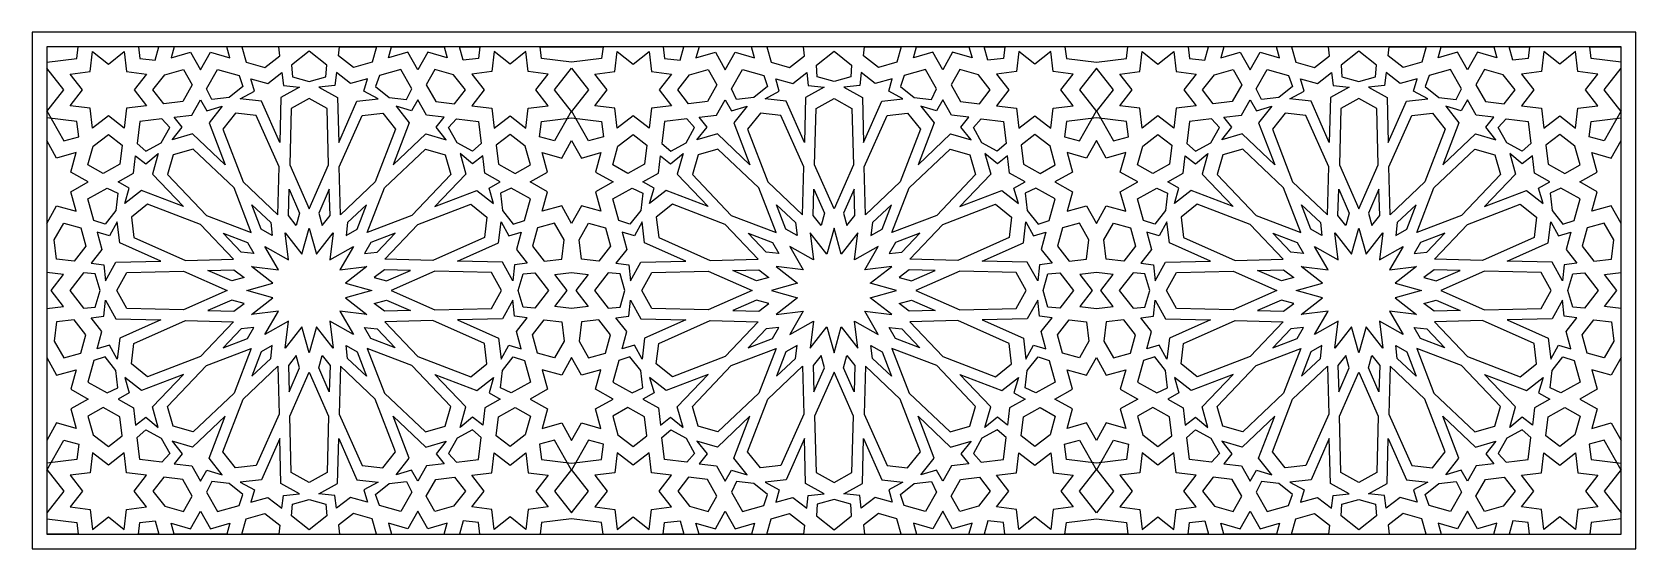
# Model space of a CAD drawing. Header units: millimetres. Extents: x -924 to 4684, y 253 to 2063.
import ezdxf

# ---------------------------------------------------------------- set-up
doc = ezdxf.new("R2010")
doc.units = ezdxf.units.MM
doc.layers.add('Layer 1', color=160, linetype='Continuous')

msp = doc.modelspace()

# ---------------------------------------------------------------- linework, layer by layer
at = {"layer": 'Layer 1'}
for points in [[(-924.4, 2063.2), (-924.4, 253.2), (4683.9, 253.2), (4683.9, 2063.2)], [(-873, 2011.8), (-873, 304.6), (4632.6, 304.6), (4632.6, 2011.8)], [(-721.7, 1796.5), (-791.7, 1805), (-748.2, 1860.5), (-791.7, 1916), (-721.7, 1924.5), (-713.2, 1994.5), (-657.7, 1951), (-602.2, 1994.5), (-593.7, 1924.5), (-523.8, 1916), (-567.2, 1860.5), (-523.8, 1805), (-593.7, 1796.5), (-602.2, 1726.5), (-657.7, 1770), (-713.2, 1726.5)], [(-493.9, 1964.1), (-480.6, 2011.8), (-552.6, 2011.8), (-547.6, 1970.6)], [(-233, 1973.3), (-243.7, 2011.8), (-427.3, 2011.8), (-438.1, 1973.3), (-370.2, 1992.2), (-335.5, 1930.8), (-300.9, 1992.2)], [(-58.2, 1980.4), (-62, 2011.8), (-190.4, 2011.8), (-175.2, 1957.2), (-110.8, 1939.2)], [(44.6, 1995.7), (-16.8, 1947.6), (-14.3, 1906.5), (44.6, 1889.5), (103.4, 1906.5), (105.9, 1947.6)], [(147.3, 1980.4), (151.1, 2011.8), (279.5, 2011.8), (264.3, 1957.2), (199.9, 1939.2)], [(322.1, 1973.3), (332.8, 2011.8), (516.5, 2011.8), (527.2, 1973.3), (459.3, 1992.2), (424.7, 1930.8), (390, 1992.2)], [(583.1, 1964.1), (569.8, 2011.8), (641.8, 2011.8), (636.7, 1970.6)], [(810.9, 1796.5), (880.8, 1805), (837.4, 1860.5), (880.8, 1916), (810.9, 1924.5), (802.4, 1994.5), (746.9, 1951), (691.4, 1994.5), (682.9, 1924.5), (612.9, 1916), (656.3, 1860.5), (612.9, 1805), (682.9, 1796.5), (691.4, 1726.5), (746.9, 1770), (802.4, 1726.5)], [(962.2, 1957.8), (857, 1970.6), (852, 2011.8), (1072.3, 2011.8), (1067.3, 1970.6)], [(1113.5, 1796.5), (1043.5, 1805), (1086.9, 1860.5), (1043.5, 1916), (1113.5, 1924.5), (1122, 1994.5), (1177.5, 1951), (1233, 1994.5), (1241.5, 1924.5), (1311.4, 1916), (1268, 1860.5), (1311.4, 1805), (1241.5, 1796.5), (1233, 1726.5), (1177.5, 1770), (1122, 1726.5)], [(1341.3, 1964.1), (1354.6, 2011.8), (1282.6, 2011.8), (1287.6, 1970.6)], [(1602.2, 1973.3), (1591.5, 2011.8), (1407.9, 2011.8), (1397.1, 1973.3), (1465, 1992.2), (1499.7, 1930.8), (1534.3, 1992.2)], [(1777, 1980.4), (1773.2, 2011.8), (1644.8, 2011.8), (1660, 1957.2), (1724.4, 1939.2)], [(1879.8, 1995.7), (1941.1, 1947.6), (1938.6, 1906.5), (1879.8, 1889.5), (1820.9, 1906.5), (1818.4, 1947.6)], [(1982.5, 1980.4), (1986.3, 2011.8), (2114.7, 2011.8), (2099.5, 1957.2), (2035.1, 1939.2)], [(2157.3, 1973.3), (2168, 2011.8), (2351.6, 2011.8), (2362.4, 1973.3), (2294.5, 1992.2), (2259.8, 1930.8), (2225.2, 1992.2)], [(2418.2, 1964.1), (2405, 2011.8), (2476.9, 2011.8), (2471.9, 1970.6)], [(2646.1, 1796.5), (2716, 1805), (2672.6, 1860.5), (2716, 1916), (2646.1, 1924.5), (2637.6, 1994.5), (2582.1, 1951), (2526.6, 1994.5), (2518.1, 1924.5), (2448.1, 1916), (2491.5, 1860.5), (2448.1, 1805), (2518.1, 1796.5), (2526.6, 1726.5), (2582.1, 1770), (2637.6, 1726.5)], [(2797.4, 1957.8), (2902.5, 1970.6), (2907.5, 2011.8), (2687.2, 2011.8), (2692.2, 1970.6)], [(2948.7, 1796.5), (2878.7, 1805), (2922.1, 1860.5), (2878.7, 1916), (2948.7, 1924.5), (2957.2, 1994.5), (3012.7, 1951), (3068.2, 1994.5), (3076.7, 1924.5), (3146.6, 1916), (3103.2, 1860.5), (3146.6, 1805), (3076.7, 1796.5), (3068.2, 1726.5), (3012.7, 1770), (2957.2, 1726.5)], [(3176.5, 1964.1), (3189.8, 2011.8), (3117.8, 2011.8), (3122.8, 1970.6)], [(3437.4, 1973.3), (3426.7, 2011.8), (3243.1, 2011.8), (3232.3, 1973.3), (3300.2, 1992.2), (3334.9, 1930.8), (3369.5, 1992.2)], [(3612.2, 1980.4), (3608.4, 2011.8), (3480, 2011.8), (3495.2, 1957.2), (3559.6, 1939.2)], [(3715, 1995.7), (3653.6, 1947.6), (3656.1, 1906.5), (3715, 1889.5), (3773.8, 1906.5), (3776.3, 1947.6)], [(3817.7, 1980.4), (3821.5, 2011.8), (3949.9, 2011.8), (3934.7, 1957.2), (3870.3, 1939.2)], [(3992.5, 1973.3), (4003.2, 2011.8), (4186.8, 2011.8), (4197.6, 1973.3), (4129.7, 1992.2), (4095, 1930.8), (4060.4, 1992.2)], [(4253.4, 1964.1), (4240.1, 2011.8), (4312.1, 2011.8), (4307.1, 1970.6)], [(4481.3, 1796.5), (4551.2, 1805), (4507.8, 1860.5), (4551.2, 1916), (4481.3, 1924.5), (4472.7, 1994.5), (4417.3, 1951), (4361.8, 1994.5), (4353.2, 1924.5), (4283.3, 1916), (4326.7, 1860.5), (4283.3, 1805), (4353.2, 1796.5), (4361.8, 1726.5), (4417.3, 1770), (4472.7, 1726.5)], [(-395.1, 1931.9), (-365, 1878.5), (-397.8, 1820.3), (-464.2, 1812.2), (-502, 1860.5), (-460.3, 1913.8)], [(-187.4, 1872), (-235.3, 1833.8), (-296.1, 1827), (-314.2, 1864), (-275.9, 1931.9), (-200.8, 1911)], [(10.4, 1870.4), (-54.6, 1834.1), (-58.6, 1676.9), (-122.4, 1820.6), (-196.4, 1829.3), (-147, 1856), (-159.1, 1899.4), (-99.6, 1882.8), (-50.9, 1920.9), (-45.5, 1876.2)], [(78.7, 1870.4), (143.8, 1834.1), (147.7, 1676.9), (211.6, 1820.6), (285.6, 1829.3), (236.1, 1856), (248.2, 1899.4), (188.7, 1882.8), (140.1, 1920.9), (134.6, 1876.2)], [(276.6, 1872), (324.4, 1833.8), (385.3, 1827), (403.3, 1864), (365.1, 1931.9), (290, 1911)], [(484.3, 1931.9), (454.1, 1878.5), (487, 1820.3), (553.3, 1812.2), (591.1, 1860.5), (549.4, 1913.8)], [(962.2, 1784.4), (902.6, 1860.5), (962.2, 1936.6), (1021.7, 1860.5)], [(1440.1, 1931.9), (1470.2, 1878.5), (1437.3, 1820.3), (1371, 1812.2), (1333.2, 1860.5), (1374.9, 1913.8)], [(1647.8, 1872), (1599.9, 1833.8), (1539.1, 1827), (1521, 1864), (1559.3, 1931.9), (1634.4, 1911)], [(1845.6, 1870.4), (1780.6, 1834.1), (1776.6, 1676.9), (1712.7, 1820.6), (1638.8, 1829.3), (1688.2, 1856), (1676.1, 1899.4), (1735.6, 1882.8), (1784.3, 1920.9), (1789.7, 1876.2)], [(1913.9, 1870.4), (1978.9, 1834.1), (1982.9, 1676.9), (2046.8, 1820.6), (2120.7, 1829.3), (2071.3, 1856), (2083.4, 1899.4), (2023.9, 1882.8), (1975.2, 1920.9), (1969.8, 1876.2)], [(2111.8, 1872), (2159.6, 1833.8), (2220.5, 1827), (2238.5, 1864), (2200.2, 1931.9), (2125.2, 1911)], [(2319.4, 1931.9), (2289.3, 1878.5), (2322.2, 1820.3), (2388.5, 1812.2), (2426.3, 1860.5), (2384.6, 1913.8)], [(2797.4, 1784.4), (2856.9, 1860.5), (2797.4, 1936.6), (2737.8, 1860.5)], [(3275.3, 1931.9), (3305.4, 1878.5), (3272.5, 1820.3), (3206.2, 1812.2), (3168.4, 1860.5), (3210.1, 1913.8)], [(3483, 1872), (3435.1, 1833.8), (3374.2, 1827), (3356.2, 1864), (3394.5, 1931.9), (3469.5, 1911)], [(3680.8, 1870.4), (3615.8, 1834.1), (3611.8, 1676.9), (3547.9, 1820.6), (3474, 1829.3), (3523.4, 1856), (3511.3, 1899.4), (3570.8, 1882.8), (3619.5, 1920.9), (3624.9, 1876.2)], [(3749.1, 1870.4), (3814.1, 1834.1), (3818.1, 1676.9), (3882, 1820.6), (3955.9, 1829.3), (3906.5, 1856), (3918.6, 1899.4), (3859.1, 1882.8), (3810.4, 1920.9), (3805, 1876.2)], [(3946.9, 1872), (3994.8, 1833.8), (4055.7, 1827), (4073.7, 1864), (4035.4, 1931.9), (3960.4, 1911)], [(4154.6, 1931.9), (4124.5, 1878.5), (4157.4, 1820.3), (4223.7, 1812.2), (4261.5, 1860.5), (4219.8, 1913.8)], [(-259.5, 1803.1), (-305.7, 1744.7), (-249.2, 1597.9), (-363.2, 1706.2), (-434.9, 1686), (-399.5, 1729.6), (-427.2, 1765), (-365.9, 1772.5), (-335.5, 1826.3), (-313.4, 1787.1)], [(44.6, 1444.6), (112.7, 1598.1), (107.5, 1795.5), (44.6, 1830.7), (-18.3, 1795.5), (-23.6, 1598.1)], [(348.7, 1803.1), (394.8, 1744.7), (338.4, 1597.9), (452.4, 1706.2), (524, 1686), (488.6, 1729.6), (516.4, 1765), (455, 1772.5), (424.7, 1826.3), (402.5, 1787.1)], [(1575.7, 1803.1), (1529.5, 1744.7), (1586, 1597.9), (1472, 1706.2), (1400.3, 1686), (1435.7, 1729.6), (1408, 1765), (1469.3, 1772.5), (1499.7, 1826.3), (1521.8, 1787.1)], [(1879.8, 1444.6), (1811.6, 1598.1), (1816.9, 1795.5), (1879.8, 1830.7), (1942.7, 1795.5), (1947.9, 1598.1)], [(2183.9, 1803.1), (2230, 1744.7), (2173.6, 1597.9), (2287.5, 1706.2), (2359.2, 1686), (2323.8, 1729.6), (2351.6, 1765), (2290.2, 1772.5), (2259.8, 1826.3), (2237.7, 1787.1)], [(3410.8, 1803.1), (3364.7, 1744.7), (3421.1, 1597.9), (3307.2, 1706.2), (3235.5, 1686), (3270.9, 1729.6), (3243.2, 1765), (3304.5, 1772.5), (3334.9, 1826.3), (3357, 1787.1)], [(3715, 1444.6), (3783.1, 1598.1), (3777.8, 1795.5), (3715, 1830.7), (3652.1, 1795.5), (3646.8, 1598.1)], [(4019.1, 1803.1), (4065.2, 1744.7), (4008.8, 1597.9), (4122.7, 1706.2), (4194.4, 1686), (4159, 1729.6), (4186.7, 1765), (4125.4, 1772.5), (4095, 1826.3), (4072.9, 1787.1)], [(-526.1, 1645.7), (-472.5, 1675.3), (-442.9, 1728.9), (-470.2, 1759.8), (-547.6, 1750.4), (-557, 1673)], [(-65, 1422.8), (-60.8, 1590.7), (-141.2, 1771.1), (-212.8, 1779.5), (-257.4, 1722.9), (-186.8, 1538.5)], [(154.2, 1422.8), (149.9, 1590.7), (230.4, 1771.1), (301.9, 1779.5), (346.6, 1722.9), (275.9, 1538.5)], [(615.3, 1645.7), (561.7, 1675.3), (532.1, 1728.9), (559.4, 1759.8), (636.7, 1750.4), (646.2, 1673)], [(962.2, 1763.2), (1067.3, 1750.4), (1073.9, 1696.7), (1021.8, 1682.2), (962.2, 1787.8), (902.6, 1682.2), (850.5, 1696.7), (857, 1750.4)], [(1309.1, 1645.7), (1362.7, 1675.3), (1392.3, 1728.9), (1364.9, 1759.8), (1287.6, 1750.4), (1278.2, 1673)], [(1770.1, 1422.8), (1774.4, 1590.7), (1694, 1771.1), (1622.4, 1779.5), (1577.8, 1722.9), (1648.4, 1538.5)], [(1989.4, 1422.8), (1985.1, 1590.7), (2065.6, 1771.1), (2137.1, 1779.5), (2181.8, 1722.9), (2111.1, 1538.5)], [(2450.5, 1645.7), (2396.9, 1675.3), (2367.3, 1728.9), (2394.6, 1759.8), (2471.9, 1750.4), (2481.3, 1673)], [(2797.4, 1763.2), (2692.2, 1750.4), (2685.7, 1696.7), (2737.8, 1682.2), (2797.4, 1787.8), (2857, 1682.2), (2909.1, 1696.7), (2902.5, 1750.4)], [(3144.2, 1645.7), (3197.9, 1675.3), (3227.5, 1728.9), (3200.1, 1759.8), (3122.8, 1750.4), (3113.4, 1673)], [(3605.3, 1422.8), (3609.6, 1590.7), (3529.2, 1771.1), (3457.6, 1779.5), (3413, 1722.9), (3483.6, 1538.5)], [(3824.6, 1422.8), (3820.3, 1590.7), (3900.7, 1771.1), (3972.3, 1779.5), (4017, 1722.9), (3946.3, 1538.5)], [(4285.7, 1645.7), (4232.1, 1675.3), (4202.5, 1728.9), (4229.8, 1759.8), (4307.1, 1750.4), (4316.5, 1673)], [(-711, 1663), (-657.7, 1704.8), (-609.5, 1667), (-617.6, 1600.6), (-675.8, 1567.8), (-729.1, 1597.9)], [(800.1, 1663), (746.9, 1704.8), (698.6, 1667), (706.7, 1600.6), (764.9, 1567.8), (818.3, 1597.9)], [(962.2, 1683.3), (996.8, 1621.9), (1064.7, 1640.8), (1045.8, 1572.9), (1107.2, 1538.3), (1045.8, 1503.6), (1064.7, 1435.7), (996.8, 1454.6), (962.2, 1393.3), (927.5, 1454.6), (859.6, 1435.7), (878.5, 1503.6), (817.2, 1538.3), (878.5, 1572.9), (859.6, 1640.8), (927.5, 1621.9)], [(1124.2, 1663), (1177.5, 1704.8), (1225.7, 1667), (1217.6, 1600.6), (1159.4, 1567.8), (1106.1, 1597.9)], [(2635.3, 1663), (2582.1, 1704.8), (2533.8, 1667), (2541.9, 1600.6), (2600.1, 1567.8), (2653.5, 1597.9)], [(2797.4, 1393.3), (2832, 1454.6), (2899.9, 1435.7), (2881, 1503.6), (2942.4, 1538.3), (2881, 1572.9), (2899.9, 1640.8), (2832, 1621.9), (2797.4, 1683.3), (2762.7, 1621.9), (2694.8, 1640.8), (2713.7, 1572.9), (2652.3, 1538.3), (2713.7, 1503.6), (2694.8, 1435.7), (2762.7, 1454.6)], [(2959.4, 1663), (3012.7, 1704.8), (3060.9, 1667), (3052.8, 1600.6), (2994.6, 1567.8), (2941.2, 1597.9)], [(4470.5, 1663), (4417.3, 1704.8), (4369, 1667), (4377.1, 1600.6), (4435.3, 1567.8), (4488.7, 1597.9)], [(-483.2, 1637.6), (-503.5, 1566), (-395.1, 1452), (-541.9, 1508.5), (-600.3, 1462.3), (-584.3, 1516.2), (-623.5, 1538.3), (-569.7, 1568.6), (-562.2, 1630), (-526.8, 1602.2)], [(-158, 1360.7), (-218.3, 1517.5), (-361.6, 1653.3), (-430.9, 1633.7), (-450.6, 1564.4), (-314.7, 1421.1)], [(247.1, 1360.7), (307.4, 1517.5), (450.8, 1653.3), (520.1, 1633.7), (539.7, 1564.4), (403.8, 1421.1)], [(572.3, 1637.6), (592.6, 1566), (484.3, 1452), (631, 1508.5), (689.5, 1462.3), (673.5, 1516.2), (712.7, 1538.3), (658.9, 1568.6), (651.4, 1630), (615.9, 1602.2)], [(1352, 1637.6), (1331.7, 1566), (1440, 1452), (1293.3, 1508.5), (1234.8, 1462.3), (1250.9, 1516.2), (1211.7, 1538.3), (1265.5, 1568.6), (1272.9, 1630), (1308.4, 1602.2)], [(1677.2, 1360.7), (1616.9, 1517.5), (1473.6, 1653.3), (1404.3, 1633.7), (1384.6, 1564.4), (1520.5, 1421.1)], [(2082.3, 1360.7), (2142.6, 1517.5), (2285.9, 1653.3), (2355.3, 1633.7), (2374.9, 1564.4), (2239, 1421.1)], [(2407.5, 1637.6), (2427.8, 1566), (2319.5, 1452), (2466.2, 1508.5), (2524.7, 1462.3), (2508.7, 1516.2), (2547.9, 1538.3), (2494, 1568.6), (2486.6, 1630), (2451.1, 1602.2)], [(3187.2, 1637.6), (3166.9, 1566), (3275.2, 1452), (3128.5, 1508.5), (3070, 1462.3), (3086.1, 1516.2), (3046.9, 1538.3), (3100.7, 1568.6), (3108.1, 1630), (3143.6, 1602.2)], [(3512.4, 1360.7), (3452.1, 1517.5), (3308.8, 1653.3), (3239.4, 1633.7), (3219.8, 1564.4), (3355.7, 1421.1)], [(3917.5, 1360.7), (3977.8, 1517.5), (4121.1, 1653.3), (4190.5, 1633.7), (4210.1, 1564.4), (4074.2, 1421.1)], [(4242.7, 1637.6), (4263, 1566), (4154.7, 1452), (4301.4, 1508.5), (4359.9, 1462.3), (4343.8, 1516.2), (4383.1, 1538.3), (4329.2, 1568.6), (4321.8, 1630), (4286.3, 1602.2)], [(-624.2, 1498.9), (-631.1, 1438.1), (-669.3, 1390.2), (-708.2, 1403.6), (-729.1, 1478.7), (-661.3, 1517)], [(713.4, 1498.9), (720.2, 1438.1), (758.4, 1390.2), (797.4, 1403.6), (818.3, 1478.7), (750.4, 1517)], [(1211, 1498.9), (1204.1, 1438.1), (1165.9, 1390.2), (1127, 1403.6), (1106.1, 1478.7), (1173.9, 1517)], [(2548.6, 1498.9), (2555.4, 1438.1), (2593.6, 1390.2), (2632.6, 1403.6), (2653.5, 1478.7), (2585.6, 1517)], [(3046.2, 1498.9), (3039.3, 1438.1), (3001.1, 1390.2), (2962.2, 1403.6), (2941.2, 1478.7), (3009.1, 1517)], [(4383.8, 1498.9), (4390.6, 1438.1), (4428.8, 1390.2), (4467.8, 1403.6), (4488.7, 1478.7), (4420.8, 1517)], [(-220.1, 1267.8), (-335.8, 1389.5), (-520.2, 1460.2), (-576.7, 1415.5), (-568.3, 1344), (-387.9, 1263.6)], [(-123.5, 1373.4), (-156.1, 1458.5), (-89.9, 1395.8), (-84.4, 1351.2)], [(-28.3, 1421.3), (-25.9, 1512.5), (11.2, 1429.2), (-0.7, 1385.9)], [(117.5, 1421.3), (115, 1512.5), (77.9, 1429.2), (89.9, 1385.9)], [(212.6, 1373.4), (245.2, 1458.5), (179.1, 1395.8), (173.5, 1351.2)], [(309.2, 1267.8), (424.9, 1389.5), (609.3, 1460.2), (665.8, 1415.5), (657.4, 1344), (477.1, 1263.6)], [(1615.1, 1267.8), (1499.4, 1389.5), (1315, 1460.2), (1258.5, 1415.5), (1266.9, 1344), (1447.3, 1263.6)], [(1711.7, 1373.4), (1679.1, 1458.5), (1745.3, 1395.8), (1750.8, 1351.2)], [(1806.9, 1421.3), (1809.3, 1512.5), (1846.4, 1429.2), (1834.5, 1385.9)], [(1952.7, 1421.3), (1950.2, 1512.5), (1913.1, 1429.2), (1925, 1385.9)], [(2047.8, 1373.4), (2080.4, 1458.5), (2014.3, 1395.8), (2008.7, 1351.2)], [(2144.4, 1267.8), (2260.1, 1389.5), (2444.5, 1460.2), (2501, 1415.5), (2492.6, 1344), (2312.3, 1263.6)], [(3450.3, 1267.8), (3334.6, 1389.5), (3150.2, 1460.2), (3093.7, 1415.5), (3102.1, 1344), (3282.4, 1263.6)], [(3546.9, 1373.4), (3514.3, 1458.5), (3580.5, 1395.8), (3586, 1351.2)], [(3642, 1421.3), (3644.5, 1512.5), (3681.6, 1429.2), (3669.7, 1385.9)], [(3787.9, 1421.3), (3785.4, 1512.5), (3748.3, 1429.2), (3760.2, 1385.9)], [(3883, 1373.4), (3915.6, 1458.5), (3849.4, 1395.8), (3843.9, 1351.2)], [(3979.6, 1267.8), (4095.3, 1389.5), (4279.7, 1460.2), (4336.2, 1415.5), (4327.8, 1344), (4147.5, 1263.6)], [(-846.7, 1335.5), (-813.4, 1394.4), (-754.4, 1377.9), (-736.5, 1313.6), (-777.7, 1260.9), (-838.5, 1268.3)], [(-667.6, 1192.4), (-631.3, 1257.4), (-474.1, 1261.4), (-617.8, 1325.2), (-626.5, 1399.2), (-653.2, 1349.8), (-696.6, 1361.9), (-680, 1302.3), (-718.1, 1253.7), (-673.4, 1248.2)], [(-170.6, 1326.2), (-148.4, 1287.2), (-193, 1292.7), (-255.8, 1358.9)], [(44.6, 939.6), (19.3, 1031.1), (-39.1, 956.2), (-27.4, 1050.5), (-110, 1003.6), (-63.1, 1086.2), (-157.4, 1074.5), (-82.5, 1132.9), (-174, 1158.2), (-82.5, 1183.5), (-157.4, 1241.9), (-63.1, 1230.2), (-110, 1312.8), (-27.4, 1265.9), (-39.1, 1360.2), (19.3, 1285.3), (44.6, 1376.8), (69.8, 1285.3), (128.2, 1360.2), (116.5, 1265.9), (199.2, 1312.8), (152.3, 1230.2), (246.5, 1241.9), (171.6, 1183.5), (263.2, 1158.2), (171.6, 1132.9), (246.5, 1074.5), (152.3, 1086.2), (199.2, 1003.6), (116.5, 1050.5), (128.2, 956.2), (69.8, 1031.1)], [(259.7, 1326.2), (237.6, 1287.2), (282.2, 1292.7), (344.9, 1358.9)], [(756.8, 1192.4), (720.4, 1257.4), (563.2, 1261.4), (706.9, 1325.2), (715.6, 1399.2), (742.4, 1349.8), (785.7, 1361.9), (769.2, 1302.3), (807.3, 1253.7), (762.6, 1248.2)], [(935.8, 1335.5), (902.6, 1394.4), (843.5, 1377.9), (825.6, 1313.6), (866.8, 1260.9), (927.6, 1268.3)], [(988.5, 1335.5), (1021.8, 1394.4), (1080.8, 1377.9), (1098.7, 1313.6), (1057.5, 1260.9), (996.7, 1268.3)], [(1167.6, 1192.4), (1203.9, 1257.4), (1361.1, 1261.4), (1217.4, 1325.2), (1208.7, 1399.2), (1182, 1349.8), (1138.6, 1361.9), (1155.2, 1302.3), (1117.1, 1253.7), (1161.8, 1248.2)], [(1664.6, 1326.2), (1686.8, 1287.2), (1642.2, 1292.7), (1579.4, 1358.9)], [(1879.8, 939.6), (1905, 1031.1), (1963.4, 956.2), (1951.7, 1050.5), (2034.3, 1003.6), (1987.5, 1086.2), (2081.7, 1074.5), (2006.8, 1132.9), (2098.4, 1158.2), (2006.8, 1183.5), (2081.7, 1241.9), (1987.5, 1230.2), (2034.3, 1312.8), (1951.7, 1265.9), (1963.4, 1360.2), (1905, 1285.3), (1879.8, 1376.8), (1854.5, 1285.3), (1796.1, 1360.2), (1807.8, 1265.9), (1725.2, 1312.8), (1772, 1230.2), (1677.8, 1241.9), (1752.7, 1183.5), (1661.2, 1158.2), (1752.7, 1132.9), (1677.8, 1074.5), (1772, 1086.2), (1725.2, 1003.6), (1807.8, 1050.5), (1796.1, 956.2), (1854.5, 1031.1)], [(2094.9, 1326.2), (2072.8, 1287.2), (2117.4, 1292.7), (2180.1, 1358.9)], [(2592, 1192.4), (2555.6, 1257.4), (2398.4, 1261.4), (2542.1, 1325.2), (2550.8, 1399.2), (2577.6, 1349.8), (2620.9, 1361.9), (2604.4, 1302.3), (2642.5, 1253.7), (2597.8, 1248.2)], [(2771, 1335.5), (2737.8, 1394.4), (2678.7, 1377.9), (2660.8, 1313.6), (2702, 1260.9), (2762.8, 1268.3)], [(2823.7, 1335.5), (2857, 1394.4), (2916, 1377.9), (2933.9, 1313.6), (2892.7, 1260.9), (2831.9, 1268.3)], [(3002.8, 1192.4), (3039.1, 1257.4), (3196.3, 1261.4), (3052.6, 1325.2), (3043.9, 1399.2), (3017.2, 1349.8), (2973.8, 1361.9), (2990.4, 1302.3), (2952.3, 1253.7), (2997, 1248.2)], [(3499.8, 1326.2), (3522, 1287.2), (3477.4, 1292.7), (3414.6, 1358.9)], [(3715, 939.6), (3689.7, 1031.1), (3631.3, 956.2), (3643, 1050.5), (3560.4, 1003.6), (3607.2, 1086.2), (3513, 1074.5), (3587.9, 1132.9), (3496.3, 1158.2), (3587.9, 1183.5), (3513, 1241.9), (3607.2, 1230.2), (3560.4, 1312.8), (3643, 1265.9), (3631.3, 1360.2), (3689.7, 1285.3), (3715, 1376.8), (3740.2, 1285.3), (3798.6, 1360.2), (3786.9, 1265.9), (3869.5, 1312.8), (3822.7, 1230.2), (3916.9, 1241.9), (3842, 1183.5), (3933.6, 1158.2), (3842, 1132.9), (3916.9, 1074.5), (3822.7, 1086.2), (3869.5, 1003.6), (3786.9, 1050.5), (3798.6, 956.2), (3740.2, 1031.1)], [(3930.1, 1326.2), (3908, 1287.2), (3952.6, 1292.7), (4015.3, 1358.9)], [(4427.2, 1192.4), (4390.8, 1257.4), (4233.6, 1261.4), (4377.3, 1325.2), (4386, 1399.2), (4412.8, 1349.8), (4456.1, 1361.9), (4439.5, 1302.3), (4477.6, 1253.7), (4433, 1248.2)], [(4606.2, 1335.5), (4573, 1394.4), (4513.9, 1377.9), (4496, 1313.6), (4537.2, 1260.9), (4598, 1268.3)], [(-686.7, 1158.2), (-703.7, 1217), (-744.8, 1219.6), (-792.9, 1158.2), (-744.8, 1096.8), (-703.7, 1099.4)], [(-241.9, 1158.2), (-395.3, 1090), (-592.8, 1095.3), (-627.9, 1158.2), (-592.8, 1221.1), (-395.3, 1226.4)], [(-226.4, 1191.5), (-309.7, 1228.7), (-218.5, 1231.1), (-183.1, 1203.5)], [(315.5, 1191.5), (398.8, 1228.7), (307.7, 1231.1), (272.2, 1203.5)], [(331, 1158.2), (484.5, 1090), (681.9, 1095.3), (717, 1158.2), (681.9, 1221.1), (484.5, 1226.4)], [(775.9, 1158.2), (792.8, 1217), (834, 1219.6), (882, 1158.2), (834, 1096.8), (792.8, 1099.4)], [(962.2, 1220.8), (1020.5, 1213.7), (977.1, 1158.2), (1020.5, 1102.7), (962.2, 1095.6), (903.8, 1102.7), (947.2, 1158.2), (903.8, 1213.7)], [(1148.5, 1158.2), (1131.5, 1217), (1090.3, 1219.6), (1042.3, 1158.2), (1090.3, 1096.8), (1131.5, 1099.4)], [(1593.3, 1158.2), (1439.9, 1090), (1242.4, 1095.3), (1207.3, 1158.2), (1242.4, 1221.1), (1439.9, 1226.4)], [(1608.8, 1191.5), (1525.5, 1228.7), (1616.7, 1231.1), (1652.1, 1203.5)], [(2150.7, 1191.5), (2234, 1228.7), (2142.9, 1231.1), (2107.4, 1203.5)], [(2166.2, 1158.2), (2319.7, 1090), (2517.1, 1095.3), (2552.2, 1158.2), (2517.1, 1221.1), (2319.7, 1226.4)], [(2611.1, 1158.2), (2628, 1217), (2669.2, 1219.6), (2717.2, 1158.2), (2669.2, 1096.8), (2628, 1099.4)], [(2797.4, 1220.8), (2739, 1213.7), (2782.4, 1158.2), (2739, 1102.7), (2797.4, 1095.6), (2855.7, 1102.7), (2812.3, 1158.2), (2855.7, 1213.7)], [(2983.7, 1158.2), (2966.7, 1217), (2925.5, 1219.6), (2877.5, 1158.2), (2925.5, 1096.8), (2966.7, 1099.4)], [(3428.5, 1158.2), (3275, 1090), (3077.6, 1095.3), (3042.5, 1158.2), (3077.6, 1221.1), (3275, 1226.4)], [(3444, 1191.5), (3360.7, 1228.7), (3451.9, 1231.1), (3487.3, 1203.5)], [(3985.9, 1191.5), (4069.2, 1228.7), (3978.1, 1231.1), (3942.6, 1203.5)], [(4001.4, 1158.2), (4154.9, 1090), (4352.3, 1095.3), (4387.4, 1158.2), (4352.3, 1221.1), (4154.9, 1226.4)], [(4446.2, 1158.2), (4463.2, 1217), (4504.4, 1219.6), (4552.4, 1158.2), (4504.4, 1096.8), (4463.2, 1099.4)], [(-667.6, 1124), (-631.3, 1059), (-474.1, 1055), (-617.8, 991.2), (-626.5, 917.2), (-653.2, 966.6), (-696.6, 954.5), (-680, 1014.1), (-718.1, 1062.7), (-673.4, 1068.2)], [(-226.4, 1124.9), (-309.7, 1087.7), (-218.5, 1085.3), (-183.1, 1112.9)], [(315.5, 1124.9), (398.8, 1087.7), (307.7, 1085.3), (272.2, 1112.9)], [(756.8, 1124), (720.4, 1059), (563.2, 1055), (706.9, 991.2), (715.6, 917.2), (742.4, 966.6), (785.7, 954.5), (769.2, 1014.1), (807.3, 1062.7), (762.6, 1068.2)], [(1167.6, 1124), (1203.9, 1059), (1361.1, 1055), (1217.4, 991.2), (1208.7, 917.2), (1182, 966.6), (1138.6, 954.5), (1155.2, 1014.1), (1117.1, 1062.7), (1161.8, 1068.2)], [(1608.8, 1124.9), (1525.5, 1087.7), (1616.7, 1085.3), (1652.1, 1112.9)], [(2150.7, 1124.9), (2234, 1087.7), (2142.9, 1085.3), (2107.4, 1112.9)], [(2592, 1124), (2555.6, 1059), (2398.4, 1055), (2542.1, 991.2), (2550.8, 917.2), (2577.6, 966.6), (2620.9, 954.5), (2604.4, 1014.1), (2642.5, 1062.7), (2597.8, 1068.2)], [(3002.8, 1124), (3039.1, 1059), (3196.3, 1055), (3052.6, 991.2), (3043.9, 917.2), (3017.2, 966.6), (2973.8, 954.5), (2990.4, 1014.1), (2952.3, 1062.7), (2997, 1068.2)], [(3444, 1124.9), (3360.7, 1087.7), (3451.9, 1085.3), (3487.3, 1112.9)], [(3985.9, 1124.9), (4069.2, 1087.7), (3978.1, 1085.3), (3942.6, 1112.9)], [(4427.2, 1124), (4390.8, 1059), (4233.6, 1055), (4377.3, 991.2), (4386, 917.2), (4412.8, 966.6), (4456.1, 954.5), (4439.5, 1014.1), (4477.6, 1062.7), (4433, 1068.2)], [(-846.7, 980.9), (-813.4, 922), (-754.4, 938.4), (-736.5, 1002.8), (-777.7, 1055.5), (-838.5, 1048.1)], [(-220.1, 1048.6), (-335.8, 926.9), (-520.2, 856.2), (-576.7, 900.9), (-568.3, 972.4), (-387.9, 1052.8)], [(-170.6, 990.2), (-148.4, 1029.2), (-193, 1023.7), (-255.8, 957.5)], [(259.7, 990.2), (237.6, 1029.2), (282.2, 1023.7), (344.9, 957.5)], [(309.2, 1048.6), (424.9, 926.9), (609.3, 856.2), (665.8, 900.9), (657.4, 972.4), (477.1, 1052.8)], [(935.8, 980.9), (902.6, 922), (843.5, 938.4), (825.6, 1002.8), (866.8, 1055.5), (927.6, 1048.1)], [(988.5, 980.9), (1021.8, 922), (1080.8, 938.4), (1098.7, 1002.8), (1057.5, 1055.5), (996.7, 1048.1)], [(1615.1, 1048.6), (1499.4, 926.9), (1315, 856.2), (1258.5, 900.9), (1266.9, 972.4), (1447.3, 1052.8)], [(1664.6, 990.2), (1686.8, 1029.2), (1642.2, 1023.7), (1579.4, 957.5)], [(2094.9, 990.2), (2072.8, 1029.2), (2117.4, 1023.7), (2180.1, 957.5)], [(2144.4, 1048.6), (2260.1, 926.9), (2444.5, 856.2), (2501, 900.9), (2492.6, 972.4), (2312.3, 1052.8)], [(2771, 980.9), (2737.8, 922), (2678.7, 938.4), (2660.8, 1002.8), (2702, 1055.5), (2762.8, 1048.1)], [(2823.7, 980.9), (2857, 922), (2916, 938.4), (2933.9, 1002.8), (2892.7, 1055.5), (2831.9, 1048.1)], [(3450.3, 1048.6), (3334.6, 926.9), (3150.2, 856.2), (3093.7, 900.9), (3102.1, 972.4), (3282.4, 1052.8)], [(3499.8, 990.2), (3522, 1029.2), (3477.4, 1023.7), (3414.6, 957.5)], [(3930.1, 990.2), (3908, 1029.2), (3952.6, 1023.7), (4015.3, 957.5)], [(3979.6, 1048.6), (4095.3, 926.9), (4279.7, 856.2), (4336.2, 900.9), (4327.8, 972.4), (4147.5, 1052.8)], [(4606.2, 980.9), (4573, 922), (4513.9, 938.4), (4496, 1002.8), (4537.2, 1055.5), (4598, 1048.1)], [(-158, 955.6), (-218.3, 798.9), (-361.6, 663.1), (-430.9, 682.7), (-450.6, 752), (-314.7, 895.3)], [(-123.5, 943), (-156.1, 857.9), (-89.9, 920.6), (-84.4, 965.2)], [(212.6, 943), (245.2, 857.9), (179.1, 920.6), (173.5, 965.2)], [(247.1, 955.6), (307.4, 798.9), (450.8, 663.1), (520.1, 682.7), (539.7, 752), (403.8, 895.3)], [(1677.2, 955.6), (1616.9, 798.9), (1473.6, 663.1), (1404.3, 682.7), (1384.6, 752), (1520.5, 895.3)], [(1711.7, 943), (1679.1, 857.9), (1745.3, 920.6), (1750.8, 965.2)], [(2047.8, 943), (2080.4, 857.9), (2014.3, 920.6), (2008.7, 965.2)], [(2082.3, 955.6), (2142.6, 798.9), (2285.9, 663.1), (2355.3, 682.7), (2374.9, 752), (2239, 895.3)], [(3512.4, 955.6), (3452.1, 798.9), (3308.8, 663.1), (3239.4, 682.7), (3219.8, 752), (3355.7, 895.3)], [(3546.9, 943), (3514.3, 857.9), (3580.5, 920.6), (3586, 965.2)], [(3883, 943), (3915.6, 857.9), (3849.4, 920.6), (3843.9, 965.2)], [(3917.5, 955.6), (3977.8, 798.9), (4121.1, 663.1), (4190.5, 682.7), (4210.1, 752), (4074.2, 895.3)], [(-624.2, 817.5), (-631.1, 878.3), (-669.3, 926.2), (-708.2, 912.8), (-729.1, 837.7), (-661.3, 799.4)], [(-28.3, 895.1), (-25.9, 803.9), (11.2, 887.2), (-0.7, 930.5)], [(117.5, 895.1), (115, 803.9), (77.9, 887.2), (89.9, 930.5)], [(713.4, 817.5), (720.2, 878.3), (758.4, 926.2), (797.4, 912.8), (818.3, 837.7), (750.4, 799.4)], [(962.2, 923.1), (927.5, 861.7), (859.6, 880.7), (878.5, 812.8), (817.2, 778.1), (878.5, 743.5), (859.6, 675.6), (927.5, 694.5), (962.2, 633.1), (996.8, 694.5), (1064.7, 675.6), (1045.8, 743.5), (1107.2, 778.1), (1045.8, 812.8), (1064.7, 880.7), (996.8, 861.7)], [(1211, 817.5), (1204.1, 878.3), (1165.9, 926.2), (1127, 912.8), (1106.1, 837.7), (1173.9, 799.4)], [(1806.9, 895.1), (1809.3, 803.9), (1846.4, 887.2), (1834.5, 930.5)], [(1952.7, 895.1), (1950.2, 803.9), (1913.1, 887.2), (1925, 930.5)], [(2548.6, 817.5), (2555.4, 878.3), (2593.6, 926.2), (2632.6, 912.8), (2653.5, 837.7), (2585.6, 799.4)], [(2797.4, 923.1), (2832, 861.7), (2899.9, 880.7), (2881, 812.8), (2942.4, 778.1), (2881, 743.5), (2899.9, 675.6), (2832, 694.5), (2797.4, 633.1), (2762.7, 694.5), (2694.8, 675.6), (2713.7, 743.5), (2652.3, 778.1), (2713.7, 812.8), (2694.8, 880.7), (2762.7, 861.7)], [(3046.2, 817.5), (3039.3, 878.3), (3001.1, 926.2), (2962.2, 912.8), (2941.2, 837.7), (3009.1, 799.4)], [(3642, 895.1), (3644.5, 803.9), (3681.6, 887.2), (3669.7, 930.5)], [(3787.9, 895.1), (3785.4, 803.9), (3748.3, 887.2), (3760.2, 930.5)], [(4383.8, 817.5), (4390.6, 878.3), (4428.8, 926.2), (4467.8, 912.8), (4488.7, 837.7), (4420.8, 799.4)], [(-483.2, 678.8), (-503.5, 750.4), (-395.1, 864.4), (-541.9, 807.9), (-600.3, 854.1), (-584.3, 800.2), (-623.5, 778.1), (-569.7, 747.7), (-562.2, 686.4), (-526.8, 714.2)], [(-65, 893.6), (-60.8, 725.7), (-141.2, 545.3), (-212.8, 536.9), (-257.4, 593.5), (-186.8, 777.9)], [(44.6, 871.8), (112.7, 718.3), (107.5, 520.9), (44.6, 485.7), (-18.3, 520.9), (-23.6, 718.3)], [(154.2, 893.6), (149.9, 725.7), (230.4, 545.3), (301.9, 536.9), (346.6, 593.5), (275.9, 777.9)], [(572.3, 678.8), (592.6, 750.4), (484.3, 864.4), (631, 807.9), (689.5, 854.1), (673.5, 800.2), (712.7, 778.1), (658.9, 747.7), (651.4, 686.4), (615.9, 714.2)], [(1352, 678.8), (1331.7, 750.4), (1440, 864.4), (1293.3, 807.9), (1234.8, 854.1), (1250.9, 800.2), (1211.7, 778.1), (1265.5, 747.7), (1272.9, 686.4), (1308.4, 714.2)], [(1770.1, 893.6), (1774.4, 725.7), (1694, 545.3), (1622.4, 536.9), (1577.8, 593.5), (1648.4, 777.9)], [(1879.8, 871.8), (1811.6, 718.3), (1816.9, 520.9), (1879.8, 485.7), (1942.7, 520.9), (1947.9, 718.3)], [(1989.4, 893.6), (1985.1, 725.7), (2065.6, 545.3), (2137.1, 536.9), (2181.8, 593.5), (2111.1, 777.9)], [(2407.5, 678.8), (2427.8, 750.4), (2319.5, 864.4), (2466.2, 807.9), (2524.7, 854.1), (2508.7, 800.2), (2547.9, 778.1), (2494, 747.7), (2486.6, 686.4), (2451.1, 714.2)], [(3187.2, 678.8), (3166.9, 750.4), (3275.2, 864.4), (3128.5, 807.9), (3070, 854.1), (3086.1, 800.2), (3046.9, 778.1), (3100.7, 747.7), (3108.1, 686.4), (3143.6, 714.2)], [(3605.3, 893.6), (3609.6, 725.7), (3529.2, 545.3), (3457.6, 536.9), (3413, 593.5), (3483.6, 777.9)], [(3715, 871.8), (3783.1, 718.3), (3777.8, 520.9), (3715, 485.7), (3652.1, 520.9), (3646.8, 718.3)], [(3824.6, 893.6), (3820.3, 725.7), (3900.7, 545.3), (3972.3, 536.9), (4017, 593.5), (3946.3, 777.9)], [(4242.7, 678.8), (4263, 750.4), (4154.7, 864.4), (4301.4, 807.9), (4359.9, 854.1), (4343.8, 800.2), (4383.1, 778.1), (4329.2, 747.7), (4321.8, 686.4), (4286.3, 714.2)], [(-711, 653.3), (-657.7, 611.6), (-609.5, 649.4), (-617.6, 715.8), (-675.8, 748.6), (-729.1, 718.5)], [(800.1, 653.3), (746.9, 611.6), (698.6, 649.4), (706.7, 715.8), (764.9, 748.6), (818.3, 718.5)], [(1124.2, 653.3), (1177.5, 611.6), (1225.7, 649.4), (1217.6, 715.8), (1159.4, 748.6), (1106.1, 718.5)], [(2635.3, 653.3), (2582.1, 611.6), (2533.8, 649.4), (2541.9, 715.8), (2600.1, 748.6), (2653.5, 718.5)], [(2959.4, 653.3), (3012.7, 611.6), (3060.9, 649.4), (3052.8, 715.8), (2994.6, 748.6), (2941.2, 718.5)], [(4470.5, 653.3), (4417.3, 611.6), (4369, 649.4), (4377.1, 715.8), (4435.3, 748.6), (4488.7, 718.5)], [(-259.5, 513.3), (-305.7, 571.7), (-249.2, 718.5), (-363.2, 610.2), (-434.9, 630.4), (-399.5, 586.8), (-427.2, 551.4), (-365.9, 543.9), (-335.5, 490.1), (-313.4, 529.3)], [(348.7, 513.3), (394.8, 571.7), (338.4, 718.5), (452.4, 610.2), (524, 630.4), (488.6, 586.8), (516.4, 551.4), (455, 543.9), (424.7, 490.1), (402.5, 529.3)], [(1575.7, 513.3), (1529.5, 571.7), (1586, 718.5), (1472, 610.2), (1400.3, 630.4), (1435.7, 586.8), (1408, 551.4), (1469.3, 543.9), (1499.7, 490.1), (1521.8, 529.3)], [(2183.9, 513.3), (2230, 571.7), (2173.6, 718.5), (2287.5, 610.2), (2359.2, 630.4), (2323.8, 586.8), (2351.6, 551.4), (2290.2, 543.9), (2259.8, 490.1), (2237.7, 529.3)], [(3410.8, 513.3), (3364.7, 571.7), (3421.1, 718.5), (3307.2, 610.2), (3235.5, 630.4), (3270.9, 586.8), (3243.2, 551.4), (3304.5, 543.9), (3334.9, 490.1), (3357, 529.3)], [(4019.1, 513.3), (4065.2, 571.7), (4008.8, 718.5), (4122.7, 610.2), (4194.4, 630.4), (4159, 586.8), (4186.7, 551.4), (4125.4, 543.9), (4095, 490.1), (4072.9, 529.3)], [(-526.1, 670.7), (-472.5, 641.1), (-442.9, 587.5), (-470.2, 556.6), (-547.6, 566), (-557, 643.4)], [(10.4, 446), (-54.6, 482.3), (-58.6, 639.5), (-122.4, 495.8), (-196.4, 487.1), (-147, 460.4), (-159.1, 417), (-99.6, 433.6), (-50.9, 395.5), (-45.5, 440.2)], [(78.7, 446), (143.8, 482.3), (147.7, 639.5), (211.6, 495.8), (285.6, 487.1), (236.1, 460.4), (248.2, 417), (188.7, 433.6), (140.1, 395.5), (134.6, 440.2)], [(615.3, 670.7), (561.7, 641.1), (532.1, 587.5), (559.4, 556.6), (636.7, 566), (646.2, 643.4)], [(962.2, 553.2), (1067.3, 566), (1073.9, 619.7), (1021.8, 634.2), (962.2, 528.6), (902.6, 634.2), (850.5, 619.7), (857, 566)], [(1309.1, 670.7), (1362.7, 641.1), (1392.3, 587.5), (1364.9, 556.6), (1287.6, 566), (1278.2, 643.4)], [(1845.6, 446), (1780.6, 482.3), (1776.6, 639.5), (1712.7, 495.8), (1638.8, 487.1), (1688.2, 460.4), (1676.1, 417), (1735.6, 433.6), (1784.3, 395.5), (1789.7, 440.2)], [(1913.9, 446), (1978.9, 482.3), (1982.9, 639.5), (2046.8, 495.8), (2120.7, 487.1), (2071.3, 460.4), (2083.4, 417), (2023.9, 433.6), (1975.2, 395.5), (1969.8, 440.2)], [(2450.5, 670.7), (2396.9, 641.1), (2367.3, 587.5), (2394.6, 556.6), (2471.9, 566), (2481.3, 643.4)], [(2797.4, 553.2), (2692.2, 566), (2685.7, 619.7), (2737.8, 634.2), (2797.4, 528.6), (2857, 634.2), (2909.1, 619.7), (2902.5, 566)], [(3144.2, 670.7), (3197.9, 641.1), (3227.5, 587.5), (3200.1, 556.6), (3122.8, 566), (3113.4, 643.4)], [(3680.8, 446), (3615.8, 482.3), (3611.8, 639.5), (3547.9, 495.8), (3474, 487.1), (3523.4, 460.4), (3511.3, 417), (3570.8, 433.6), (3619.5, 395.5), (3624.9, 440.2)], [(3749.1, 446), (3814.1, 482.3), (3818.1, 639.5), (3882, 495.8), (3955.9, 487.1), (3906.5, 460.4), (3918.6, 417), (3859.1, 433.6), (3810.4, 395.5), (3805, 440.2)], [(4285.7, 670.7), (4232.1, 641.1), (4202.5, 587.5), (4229.8, 556.6), (4307.1, 566), (4316.5, 643.4)], [(-721.7, 519.9), (-791.7, 511.4), (-748.2, 455.9), (-791.7, 400.4), (-721.7, 391.9), (-713.2, 321.9), (-657.7, 365.4), (-602.2, 321.9), (-593.7, 391.9), (-523.8, 400.4), (-567.2, 455.9), (-523.8, 511.4), (-593.7, 519.9), (-602.2, 589.9), (-657.7, 546.4), (-713.2, 589.9)], [(810.9, 519.9), (880.8, 511.4), (837.4, 455.9), (880.8, 400.4), (810.9, 391.9), (802.4, 321.9), (746.9, 365.4), (691.4, 321.9), (682.9, 391.9), (612.9, 400.4), (656.3, 455.9), (612.9, 511.4), (682.9, 519.9), (691.4, 589.9), (746.9, 546.4), (802.4, 589.9)], [(1113.5, 519.9), (1043.5, 511.4), (1086.9, 455.9), (1043.5, 400.4), (1113.5, 391.9), (1122, 321.9), (1177.5, 365.4), (1233, 321.9), (1241.5, 391.9), (1311.4, 400.4), (1268, 455.9), (1311.4, 511.4), (1241.5, 519.9), (1233, 589.9), (1177.5, 546.4), (1122, 589.9)], [(2646.1, 519.9), (2716, 511.4), (2672.6, 455.9), (2716, 400.4), (2646.1, 391.9), (2637.6, 321.9), (2582.1, 365.4), (2526.6, 321.9), (2518.1, 391.9), (2448.1, 400.4), (2491.5, 455.9), (2448.1, 511.4), (2518.1, 519.9), (2526.6, 589.9), (2582.1, 546.4), (2637.6, 589.9)], [(2948.7, 519.9), (2878.7, 511.4), (2922.1, 455.9), (2878.7, 400.4), (2948.7, 391.9), (2957.2, 321.9), (3012.7, 365.4), (3068.2, 321.9), (3076.7, 391.9), (3146.6, 400.4), (3103.2, 455.9), (3146.6, 511.4), (3076.7, 519.9), (3068.2, 589.9), (3012.7, 546.4), (2957.2, 589.9)], [(4481.3, 519.9), (4551.2, 511.4), (4507.8, 455.9), (4551.2, 400.4), (4481.3, 391.9), (4472.7, 321.9), (4417.3, 365.4), (4361.8, 321.9), (4353.2, 391.9), (4283.3, 400.4), (4326.7, 455.9), (4283.3, 511.4), (4353.2, 519.9), (4361.8, 589.9), (4417.3, 546.4), (4472.7, 589.9)], [(962.2, 532), (902.6, 455.9), (962.2, 379.8), (1021.7, 455.9)], [(2797.4, 532), (2856.9, 455.9), (2797.4, 379.8), (2737.8, 455.9)], [(-395.1, 384.5), (-365, 437.9), (-397.8, 496.1), (-464.2, 504.1), (-502, 455.9), (-460.3, 402.6)], [(-187.4, 444.4), (-235.3, 482.6), (-296.1, 489.4), (-314.2, 452.4), (-275.9, 384.5), (-200.8, 405.4)], [(276.6, 444.4), (324.4, 482.6), (385.3, 489.4), (403.3, 452.4), (365.1, 384.5), (290, 405.4)], [(484.3, 384.5), (454.1, 437.9), (487, 496.1), (553.3, 504.1), (591.1, 455.9), (549.4, 402.6)], [(1440.1, 384.5), (1470.2, 437.9), (1437.3, 496.1), (1371, 504.1), (1333.2, 455.9), (1374.9, 402.6)], [(1647.8, 444.4), (1599.9, 482.6), (1539.1, 489.4), (1521, 452.4), (1559.3, 384.5), (1634.4, 405.4)], [(2111.8, 444.4), (2159.6, 482.6), (2220.5, 489.4), (2238.5, 452.4), (2200.2, 384.5), (2125.2, 405.4)], [(2319.4, 384.5), (2289.3, 437.9), (2322.2, 496.1), (2388.5, 504.1), (2426.3, 455.9), (2384.6, 402.6)], [(3275.3, 384.5), (3305.4, 437.9), (3272.5, 496.1), (3206.2, 504.1), (3168.4, 455.9), (3210.1, 402.6)], [(3483, 444.4), (3435.1, 482.6), (3374.2, 489.4), (3356.2, 452.4), (3394.5, 384.5), (3469.5, 405.4)], [(3946.9, 444.4), (3994.8, 482.6), (4055.7, 489.4), (4073.7, 452.4), (4035.4, 384.5), (3960.4, 405.4)], [(4154.6, 384.5), (4124.5, 437.9), (4157.4, 496.1), (4223.7, 504.1), (4261.5, 455.9), (4219.8, 402.6)], [(44.6, 426.9), (103.4, 409.9), (105.9, 368.8), (44.6, 320.7), (-16.8, 368.8), (-14.3, 409.9)], [(1879.8, 426.9), (1820.9, 409.9), (1818.4, 368.8), (1879.8, 320.7), (1941.1, 368.8), (1938.6, 409.9)], [(3715, 426.9), (3773.8, 409.9), (3776.3, 368.8), (3715, 320.7), (3653.6, 368.8), (3656.1, 409.9)], [(-493.9, 352.3), (-480.6, 304.6), (-552.6, 304.6), (-547.6, 345.8)], [(-233, 343.1), (-243.7, 304.6), (-427.3, 304.6), (-438.1, 343.1), (-370.2, 324.2), (-335.5, 385.6), (-300.9, 324.2)], [(-58.2, 336), (-62, 304.6), (-190.4, 304.6), (-175.2, 359.2), (-110.8, 377.2)], [(147.3, 336), (151.1, 304.6), (279.5, 304.6), (264.3, 359.2), (199.9, 377.2)], [(322.1, 343.1), (332.8, 304.6), (516.5, 304.6), (527.2, 343.1), (459.3, 324.2), (424.7, 385.6), (390, 324.2)], [(583.1, 352.3), (569.8, 304.6), (641.8, 304.6), (636.7, 345.8)], [(962.2, 358.6), (857, 345.8), (852, 304.6), (1072.3, 304.6), (1067.3, 345.8)], [(1341.3, 352.3), (1354.6, 304.6), (1282.6, 304.6), (1287.6, 345.8)], [(1602.2, 343.1), (1591.5, 304.6), (1407.9, 304.6), (1397.1, 343.1), (1465, 324.2), (1499.7, 385.6), (1534.3, 324.2)], [(1777, 336), (1773.2, 304.6), (1644.8, 304.6), (1660, 359.2), (1724.4, 377.2)], [(1982.5, 336), (1986.3, 304.6), (2114.7, 304.6), (2099.5, 359.2), (2035.1, 377.2)], [(2157.3, 343.1), (2168, 304.6), (2351.6, 304.6), (2362.4, 343.1), (2294.5, 324.2), (2259.8, 385.6), (2225.2, 324.2)], [(2418.2, 352.3), (2405, 304.6), (2476.9, 304.6), (2471.9, 345.8)], [(2797.4, 358.6), (2902.5, 345.8), (2907.5, 304.6), (2687.2, 304.6), (2692.2, 345.8)], [(3176.5, 352.3), (3189.8, 304.6), (3117.8, 304.6), (3122.8, 345.8)], [(3437.4, 343.1), (3426.7, 304.6), (3243.1, 304.6), (3232.3, 343.1), (3300.2, 324.2), (3334.9, 385.6), (3369.5, 324.2)], [(3612.2, 336), (3608.4, 304.6), (3480, 304.6), (3495.2, 359.2), (3559.6, 377.2)], [(3817.7, 336), (3821.5, 304.6), (3949.9, 304.6), (3934.7, 359.2), (3870.3, 377.2)], [(3992.5, 343.1), (4003.2, 304.6), (4186.8, 304.6), (4197.6, 343.1), (4129.7, 324.2), (4095, 385.6), (4060.4, 324.2)], [(4253.4, 352.3), (4240.1, 304.6), (4312.1, 304.6), (4307.1, 345.8)]]:
    msp.add_lwpolyline(points, close=True, dxfattribs=at)
for points in [[(-873, 1957.8), (-767.9, 1970.6), (-762.8, 2011.8), (-873, 2011.8)], [(4632.6, 1957.8), (4527.4, 1970.6), (4522.4, 2011.8), (4632.6, 2011.8)], [(-873, 1784.4), (-813.5, 1860.5), (-873, 1936.6)], [(4632.6, 1784.4), (4573, 1860.5), (4632.6, 1936.6)], [(-873, 1787.8), (-813.4, 1682.2), (-761.3, 1696.7), (-767.9, 1750.4), (-873, 1763.2)], [(4632.6, 1787.8), (4573, 1682.2), (4520.8, 1696.7), (4527.4, 1750.4), (4632.6, 1763.2)], [(-873, 1393.3), (-838.4, 1454.6), (-770.5, 1435.7), (-789.4, 1503.6), (-728, 1538.3), (-789.4, 1572.9), (-770.5, 1640.8), (-838.4, 1621.9), (-873, 1683.3)], [(4632.6, 1393.3), (4597.9, 1454.6), (4530, 1435.7), (4548.9, 1503.6), (4487.5, 1538.3), (4548.9, 1572.9), (4530, 1640.8), (4597.9, 1621.9), (4632.6, 1683.3)], [(-873, 1095.6), (-814.7, 1102.7), (-858.1, 1158.2), (-814.7, 1213.7), (-873, 1220.8)], [(4632.6, 1095.6), (4574.2, 1102.7), (4617.6, 1158.2), (4574.2, 1213.7), (4632.6, 1220.8)], [(-873, 923.1), (-838.4, 861.7), (-770.5, 880.7), (-789.4, 812.8), (-728, 778.1), (-789.4, 743.5), (-770.5, 675.6), (-838.4, 694.5), (-873, 633.1)], [(4632.6, 923.1), (4597.9, 861.7), (4530, 880.7), (4548.9, 812.8), (4487.5, 778.1), (4548.9, 743.5), (4530, 675.6), (4597.9, 694.5), (4632.6, 633.1)], [(-873, 528.6), (-813.4, 634.2), (-761.3, 619.7), (-767.9, 566), (-873, 553.2)], [(4632.6, 528.6), (4573, 634.2), (4520.8, 619.7), (4527.4, 566), (4632.6, 553.2)], [(-873, 532), (-813.5, 455.9), (-873, 379.8)], [(4632.6, 532), (4573, 455.9), (4632.6, 379.8)], [(-873, 358.6), (-767.9, 345.8), (-762.8, 304.6), (-873, 304.6)], [(4632.6, 358.6), (4527.4, 345.8), (4522.4, 304.6), (4632.6, 304.6)]]:
    msp.add_lwpolyline(points, dxfattribs=at)

doc.saveas('drawing.dxf')
